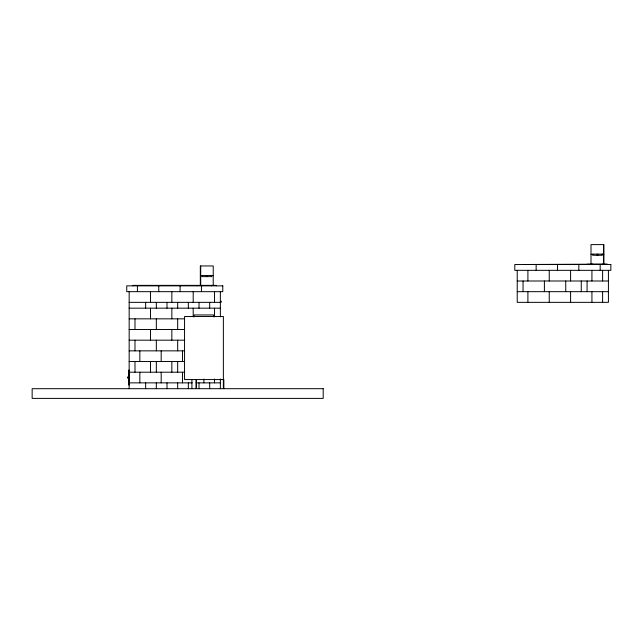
<?xml version="1.0" encoding="UTF-8"?>
<svg xmlns="http://www.w3.org/2000/svg" width="643" height="643" viewBox="0 0 643 643"><rect width="100%" height="100%" fill="white"/><g stroke="black" fill="none" stroke-linecap="round" stroke-linejoin="round"><path stroke-width="0.96" d="M207.408 276.193L206.845 276.627L206.282 276.193M598.03 254.982L597.017 254.982M597.114 254.274L597.934 254.274M206.548 275.542L207.134 275.542M591.005 254.306L592.902 254.306M602.025 254.306L603.914 254.306M587.758 264.209L523.732 264.498M200.327 275.67L202.215 275.67M211.338 275.67L213.227 275.67M517.229 280.999L608.423 280.999M517.229 291.673L608.423 291.673M129.163 302.347L220.364 302.347M129.163 308.166L220.364 308.166M129.163 318.84L184.469 318.84M129.163 329.513L184.469 329.513M129.163 340.179L184.469 340.179M129.163 350.853L184.469 350.853M129.163 361.527L184.469 361.527M129.163 370.255L128.487 370.255L128.487 384.811L129.163 384.811M129.163 372.201L184.469 372.201M128.487 376.951L127.901 376.951L127.901 378.116L128.487 378.116M127.901 377.119L128.487 377.119M127.901 377.529L128.487 377.529M127.901 377.947L128.487 377.947M129.163 382.866L192.225 382.866M196.107 382.866L220.364 382.866M608.423 270.333L608.423 302.347L517.229 302.347L517.229 270.333M607.161 264.498L607.161 264.008L587.758 264.008L587.758 264.498M603.914 264.008L603.914 244.605L591.005 244.605L591.005 264.008M603.528 244.605L603.528 264.008M602.604 270.333L602.604 280.999M602.604 291.673L602.604 302.347M602.314 264.008L602.314 264.498M600.176 264.506L600.176 270.333M592.613 264.008L592.613 264.498M591.93 270.333L591.93 280.999M591.93 291.673L591.93 302.347M587.083 280.999L587.083 291.673M581.264 280.999L581.264 291.673M578.837 264.506L578.837 270.333M570.59 270.333L570.59 280.999M570.59 291.673L570.59 302.347M565.736 280.999L565.736 291.673M557.489 264.506L557.489 270.333M549.243 270.333L549.243 280.999M549.243 291.673L549.243 302.347M544.396 280.999L544.396 291.673M536.149 264.506L536.149 270.333M527.903 270.333L527.903 280.999M527.903 291.673L527.903 302.347M523.048 280.999L523.048 291.673M223.852 388.308L223.852 379.571L184.557 379.571L184.557 316.517L223.37 316.517L223.37 388.308M220.364 291.673L220.364 316.895M220.364 378.992L220.364 388.694M216.482 285.854L216.482 285.371L133.045 285.371L133.045 285.854M214.537 291.673L214.537 302.347M214.537 308.166L214.537 316.895M214.537 378.992L214.537 382.866M213.572 316.895L213.572 314.957L194.17 314.957L194.17 316.895M213.227 285.371L213.227 265.961L200.327 265.961L200.327 285.371M211.627 285.371L211.627 285.854M209.69 302.347L209.69 308.166M209.69 382.866L209.69 388.694M203.871 378.992L203.871 382.866M201.926 285.371L201.926 285.854M201.444 285.854L201.444 291.673M200.712 265.961L200.712 285.371M199.017 302.347L199.017 308.166M199.017 382.866L199.017 388.694M197.079 285.371L197.079 285.854M196.364 379.571L196.364 388.308M196.123 379.571L196.123 388.308M193.197 291.673L193.197 302.347M193.197 308.166L193.197 316.895M191.919 379.571L191.919 388.308M188.343 302.347L188.343 308.166M188.343 382.866L188.343 388.694M182.524 350.853L182.524 361.527M182.524 372.201L182.524 382.866M180.096 285.854L180.096 291.673M177.677 302.347L177.677 308.166M177.677 318.84L177.677 329.513M177.677 340.179L177.677 350.853M177.677 361.527L177.677 372.201M177.677 382.866L177.677 388.694M171.85 291.673L171.85 302.347M171.85 308.166L171.85 318.84M171.85 329.513L171.85 340.179M171.85 361.527L171.85 372.201M167.003 302.347L167.003 308.166M167.003 382.866L167.003 388.694M161.184 350.853L161.184 361.527M161.184 372.201L161.184 382.866M158.757 285.854L158.757 291.673M156.329 302.347L156.329 308.166M156.329 318.84L156.329 329.513M156.329 340.179L156.329 350.853M156.329 361.527L156.329 372.201M156.329 382.866L156.329 388.694M150.51 291.673L150.51 302.347M150.51 308.166L150.51 318.84M150.51 329.513L150.51 340.179M150.51 361.527L150.51 372.201M145.656 302.347L145.656 308.166M145.656 382.866L145.656 388.694M139.836 350.853L139.836 361.527M139.836 372.201L139.836 382.866M137.409 285.854L137.409 291.673M134.99 318.84L134.99 329.513M134.99 340.179L134.99 350.853M134.99 361.527L134.99 372.201M129.163 291.673L129.163 388.694M128.97 370.255L128.97 384.811M220.38 301.615C221.096 303.834 222.108 300.048 220.38 301.615M602.378 254.106L592.677 254.106L592.677 255.271L602.378 255.271L602.378 254.106M610.85 264.506L514.802 264.506L514.802 270.333L610.85 270.333L610.85 264.506M211.692 275.461L201.99 275.461L201.99 276.627L211.692 276.627L211.692 275.461M222.783 285.854L126.743 285.854L126.743 291.673L222.783 291.673L222.783 285.854M323.196 388.694L32.15 388.694L32.15 398.395L323.196 398.395L323.196 388.694"/></g></svg>
